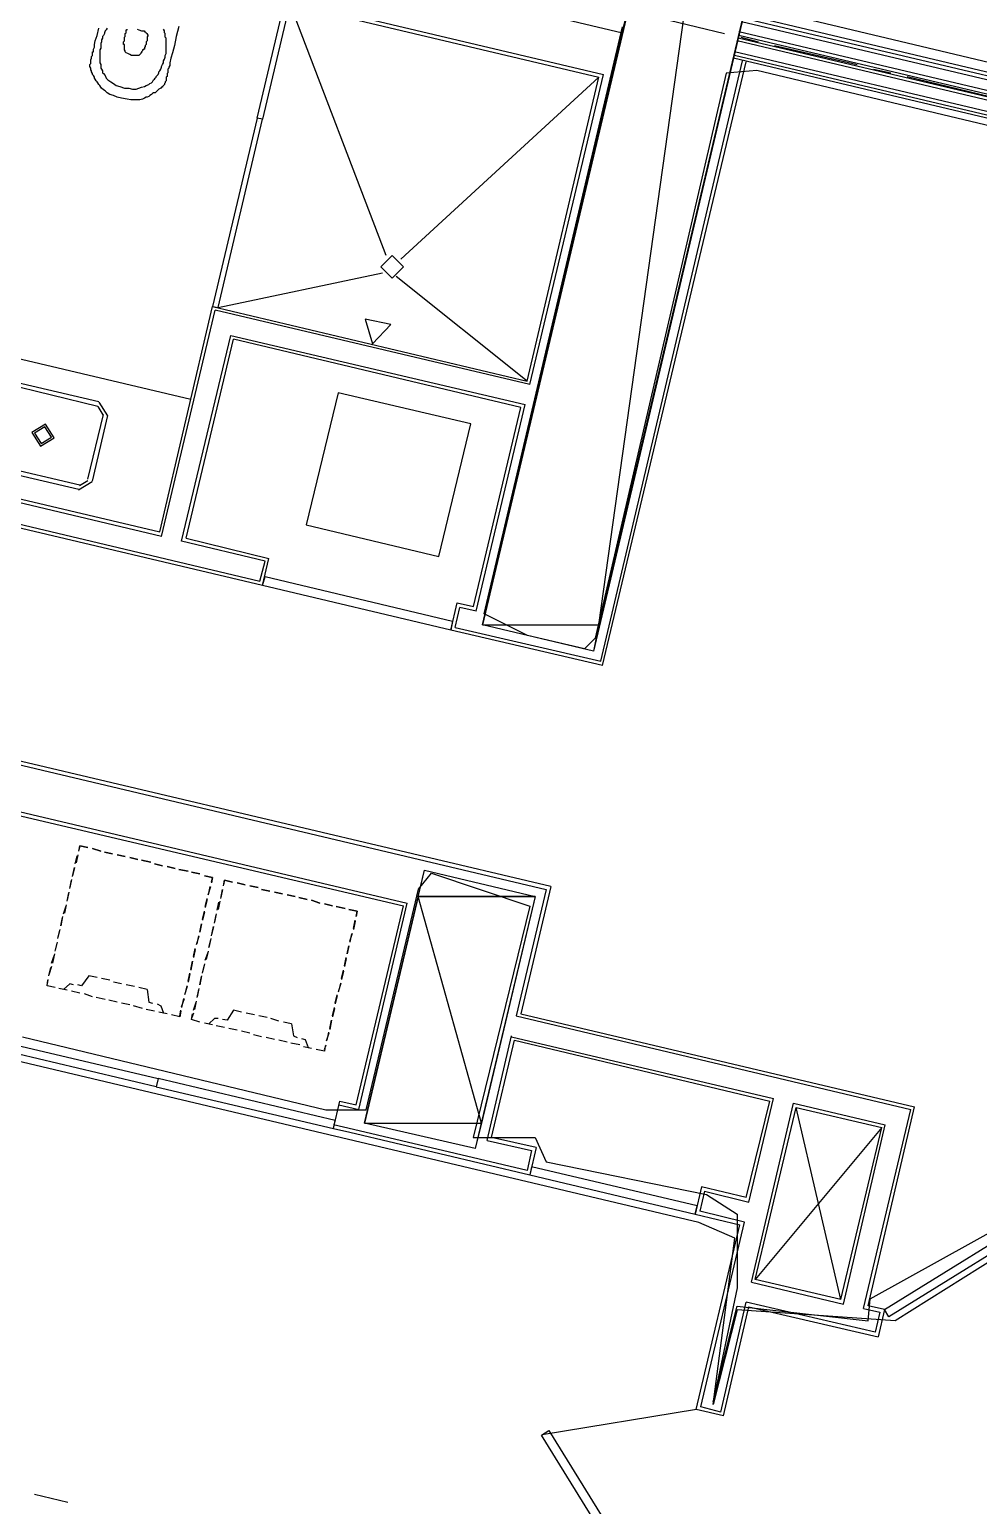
# Model space of a CAD drawing. Header units: feet. Extents: x -84 to 198, y -22 to 181.
# Drawn here: x 55.38 to 69.3, y 66.57 to 88.21 of the extents above; entities that cross this region are included whole.
import ezdxf

# ---------------------------------------------------------------- set-up
doc = ezdxf.new("R2010")
doc.units = ezdxf.units.FT
for name, color, linetype in [('A-AREA-COMUN', 252, 'CONTINUOUS'), ('A-AREA-UNIDAD', 30, 'CONTINUOUS'), ('A-LINEA', 7, 'CONTINUOUS'), ('A-LINEA-FINA', 9, 'CONTINUOUS'), ('A-MURO-CONCRETO', 8, 'CONTINUOUS')]:
    doc.layers.add(name, color=color, linetype=linetype)

msp = doc.modelspace()

# ---------------------------------------------------------------- linework, layer by layer
at = {"layer": 'A-AREA-COMUN'}
msp.add_lwpolyline([(70.32, 70.6844), (68.08, 69.28), (65.76, 69.44), (65.408, 68.0533), (65.728, 70.4889), (65.2, 70.72), (54.528, 73.2444), (54, 71.2), (52.88, 71.1644), (33.92, 75.6444), (33.12, 72.16), (32.56, 72.1244), (32.72, 71.84), (32.208, 70.2044), (20.08, 73.0489)], dxfattribs=at)
at = {"layer": 'A-AREA-UNIDAD'}
for points in [[(66.752, 88.3733), (101.088, 80.2133), (101.408, 80.2133), (101.632, 80.48), (104, 79.9289), (104.352, 79.68), (104.24, 79.2889), (105.312, 79.2533), (117.472, 76.3733), (117.568, 75.9644), (118.96, 75.84), (129.568, 73.3689), (129.6, 73.12), (130.8, 76.7289), (132.288, 79.8933), (134.16, 82.8444), (137.952, 87.8044)], [(100.16, 79.4844), (66.048, 87.6089), (65.6, 87.5733), (63.68, 79.2889), (63.52, 79.1289), (62.688, 79.3244), (62.048, 79.6444), (64.08, 88.2489)], [(55.28, 73.44), (59.728, 72.3733), (60.32, 72.3733), (61.088, 75.6089), (61.28, 75.84), (62.72, 75.36), (61.888, 71.9644), (62.8, 71.9644), (62.96, 71.6089), (65.312, 71.1289), (65.76, 70.8444), (65.76, 69.76), (65.408, 68.0889), (65.76, 69.4933), (67.68, 69.28), (67.712, 69.6), (69.728, 70.72)]]:
    msp.add_lwpolyline(points, dxfattribs=at)
at = {"layer": 'A-LINEA'}
for p, q in [((33.2667, 95.4578), (64.08, 88.1644)), ((59.12, 88.6044), (63.7333, 87.5111)), ((60.6133, 84.8978), (59.2, 88.5911)), ((64.36, 88.4444), (65.5733, 88.1511)), ((101.3467, 79.9244), (65.8267, 88.3244)), ((101.36, 79.9778), (65.84, 88.3778)), ((101.3733, 80.0178), (65.8533, 88.4311)), ((101.2933, 79.6844), (65.7733, 88.0844)), ((101.3067, 79.7644), (65.7867, 88.1778)), ((101.3067, 79.7244), (65.7867, 88.1244)), ((65.8133, 88.0978), (66.0667, 88.0311)), ((101.24, 79.4844), (65.72, 87.8844)), ((101.28, 79.6311), (65.76, 88.0444)), ((66.3067, 87.9778), (67.52, 87.6978)), ((63.76, 78.9511), (65.84, 87.7511)), ((63.7867, 78.8844), (65.8933, 87.7378)), ((101.2267, 79.3778), (65.7067, 87.7911)), ((101.24, 79.4311), (65.72, 87.8311)), ((60.8267, 84.8444), (63.7333, 87.5111)), ((62.68, 83.0578), (63.7333, 87.5111)), ((62.72, 83.0044), (63.8, 87.5511)), ((67.76, 87.6311), (68.0133, 87.5778)), ((68.2533, 87.5244), (69.4667, 87.2311)), ((58.7467, 86.8578), (58.7467, 86.8578)), ((58.7733, 86.9511), (58.7733, 86.9511)), ((58.1467, 84.1378), (60.56, 84.6444)), ((62.68, 83.0578), (60.76, 84.5911)), ((57.2933, 80.8444), (58.0667, 84.1511)), ((57.32, 80.7778), (58.1067, 84.0978)), ((58.0667, 84.1511), (62.68, 83.0578)), ((62.72, 83.0044), (58.1067, 84.0978)), ((53.8533, 83.7111), (57.7467, 82.7911)), ((57.6133, 80.7111), (58.3333, 83.7244)), ((57.68, 80.7511), (58.3733, 83.6711)), ((58.3333, 83.7244), (62.6533, 82.7111)), ((58.8, 80.0578), (44.5733, 83.4311)), ((44.64, 83.4711), (58.76, 80.1244)), ((56.3867, 82.6844), (55.0267, 83.0178)), ((56.4, 82.7511), (55.04, 83.0711)), ((56.464, 82.5614), (56.3897, 82.6818)), ((56.5289, 82.5461), (56.405, 82.7466)), ((61.9333, 79.6844), (62.6533, 82.7111)), ((56.24, 81.6178), (56.4667, 82.5644)), ((56.3067, 81.5911), (56.5333, 82.5511)), ((54.7467, 81.8578), (56.12, 81.5378)), ((57.32, 80.7778), (53.3333, 81.7244)), ((53.4, 81.7644), (57.2933, 80.8444)), ((54.7333, 81.7911), (56.1067, 81.4711)), ((56.1016, 81.4623), (56.3022, 81.5861)), ((56.117, 81.5271), (56.2373, 81.6014)), ((59.44, 80.9511), (61.3867, 80.4844)), ((57.68, 80.7511), (58.8933, 80.4578)), ((58.84, 80.4178), (57.6133, 80.7111)), ((58.76, 80.1244), (58.84, 80.4178)), ((58.8, 80.0578), (58.8933, 80.4578)), ((63.0267, 75.6444), (43.56, 80.2444)), ((43.6, 80.1778), (62.96, 75.6044)), ((61.56, 79.4044), (61.6533, 79.8044)), ((61.6267, 79.4444), (61.6933, 79.7378)), ((61.6533, 79.8044), (61.8933, 79.7511)), ((61.9333, 79.6844), (61.6933, 79.7378)), ((61.6267, 79.4444), (63.76, 78.9511)), ((63.7867, 78.8844), (61.56, 79.4044)), ((55.1467, 76.7644), (60.92, 75.4044)), ((55.1867, 76.6978), (60.8667, 75.3644)), ((56.1067, 76.1644), (56.12, 76.2444)), ((56.12, 76.2444), (56.24, 76.2178)), ((56.3067, 76.2044), (56.4267, 76.1644)), ((56.4267, 76.1644), (56.3067, 76.2044)), ((56.0533, 75.9778), (56.08, 76.0978)), ((56.0933, 76.1111), (56.0667, 75.9911)), ((56.48, 76.1511), (56.6, 76.1244)), ((56.6, 76.1244), (56.48, 76.1511)), ((56.6667, 76.1111), (56.7867, 76.0844)), ((56.7867, 76.0844), (56.6667, 76.1111)), ((56.8533, 76.0711), (56.9733, 76.0444)), ((56.9733, 76.0444), (56.8533, 76.0711)), ((57.0267, 76.0311), (57.16, 76.0044)), ((57.16, 76.0044), (57.0267, 76.0311)), ((57.2133, 75.9778), (57.3333, 75.9511)), ((57.3333, 75.9511), (57.2133, 75.9778)), ((56, 75.7511), (55.9733, 75.6311)), ((56.0133, 75.7911), (56.04, 75.9244)), ((56.04, 75.9244), (56.0133, 75.8044)), ((57.4, 75.9378), (57.52, 75.9111)), ((57.52, 75.9111), (57.4, 75.9378)), ((57.5733, 75.8978), (57.7067, 75.8711)), ((57.7067, 75.8711), (57.5733, 75.8978)), ((57.76, 75.8578), (57.88, 75.8311)), ((57.88, 75.8311), (57.76, 75.8578)), ((55.96, 75.5644), (55.9333, 75.4444)), ((55.9333, 75.4311), (55.96, 75.5511)), ((55.9733, 75.6178), (56, 75.7378)), ((58.0267, 75.6444), (58, 75.5244)), ((58, 75.5244), (58.04, 75.6444)), ((58.1867, 75.4711), (58.2133, 75.6044)), ((58.2133, 75.6044), (58.1867, 75.4844)), ((58.2267, 75.6578), (58.24, 75.7378)), ((58.24, 75.7378), (58.36, 75.7111)), ((58.4267, 75.6978), (58.5467, 75.6711)), ((58.5467, 75.6711), (58.4267, 75.6978)), ((58.6133, 75.6578), (58.7333, 75.6311)), ((58.7333, 75.6311), (58.6133, 75.6578)), ((58.7867, 75.6044), (58.9067, 75.5778)), ((58.9067, 75.5778), (58.7867, 75.6044)), ((58.9733, 75.5644), (59.0933, 75.5378)), ((59.0933, 75.5378), (58.9733, 75.5644)), ((59.16, 75.5244), (59.28, 75.4978)), ((59.28, 75.4978), (59.16, 75.5244)), ((62.96, 75.6044), (62.52, 73.7511)), ((63.0267, 75.6444), (62.5867, 73.7778)), ((55.88, 75.2444), (55.92, 75.3644)), ((55.92, 75.3778), (55.8933, 75.2578)), ((57.96, 75.3511), (57.9867, 75.4711)), ((57.9867, 75.4578), (57.96, 75.3378)), ((58.1333, 75.2978), (58.16, 75.4178)), ((58.1733, 75.4311), (58.1467, 75.3111)), ((59.3333, 75.4844), (59.4533, 75.4578)), ((59.4533, 75.4578), (59.3333, 75.4844)), ((59.52, 75.4444), (59.64, 75.4044)), ((59.64, 75.4044), (59.52, 75.4444)), ((59.7067, 75.3911), (59.8267, 75.3644)), ((59.8267, 75.3644), (59.7067, 75.3911)), ((59.88, 75.3511), (60.0133, 75.3244)), ((60.0133, 75.3244), (59.88, 75.3511)), ((60.1733, 72.4444), (60.8667, 75.3644)), ((60.2133, 72.3778), (60.92, 75.4044)), ((55.8667, 75.2044), (55.84, 75.0711)), ((55.84, 75.0711), (55.8667, 75.1911)), ((57.9067, 75.0978), (57.88, 74.9778)), ((57.88, 74.9778), (57.9067, 75.0978)), ((57.92, 75.1644), (57.9467, 75.2844)), ((57.9467, 75.2711), (57.92, 75.1511)), ((58.12, 75.2444), (58.0933, 75.1244)), ((58.0933, 75.1111), (58.12, 75.2311)), ((60.1333, 75.0311), (60.16, 75.1511)), ((60.16, 75.1378), (60.1333, 75.0178)), ((55.8267, 75.0178), (55.8, 74.8978)), ((55.8, 74.8844), (55.8267, 75.0044)), ((57.8667, 74.9111), (57.8267, 74.7911)), ((57.84, 74.8044), (57.8667, 74.9244)), ((58.04, 74.8844), (58.0133, 74.7511)), ((58.0533, 74.9244), (58.08, 75.0578)), ((58.08, 75.0578), (58.0533, 74.9378)), ((60.08, 74.8444), (60.12, 74.9644)), ((60.1067, 74.9511), (60.08, 74.8311)), ((55.7867, 74.8311), (55.76, 74.7111)), ((55.76, 74.6978), (55.7867, 74.8178)), ((57.7867, 74.6178), (57.8133, 74.7378)), ((57.8133, 74.7244), (57.7867, 74.6044)), ((57.96, 74.5644), (58, 74.6844)), ((58, 74.6978), (57.9733, 74.5778)), ((58.0133, 74.7511), (58.04, 74.8711)), ((60.0667, 74.7778), (60.04, 74.6578)), ((60.04, 74.6578), (60.0667, 74.7778)), ((55.7067, 74.4711), (55.6667, 74.3511)), ((55.6667, 74.3378), (55.6933, 74.4578)), ((55.7067, 74.5244), (55.7467, 74.6444)), ((55.7467, 74.6578), (55.72, 74.5244)), ((57.7733, 74.5511), (57.7467, 74.4178)), ((57.7467, 74.4311), (57.7733, 74.5511)), ((57.9467, 74.5111), (57.92, 74.3911)), ((57.92, 74.3778), (57.9467, 74.4978)), ((60, 74.4844), (60.0267, 74.6044)), ((60.0267, 74.5911), (60, 74.4711)), ((55.6533, 74.2844), (55.64, 74.2178)), ((56.3733, 74.3111), (56.2533, 74.3378)), ((56.56, 74.2711), (56.44, 74.2978)), ((56.7333, 74.2178), (56.6133, 74.2444)), ((57.7067, 74.2578), (57.7333, 74.3778)), ((57.7333, 74.3644), (57.7067, 74.2444)), ((57.9067, 74.3378), (57.88, 74.2044)), ((57.88, 74.2044), (57.9067, 74.3244)), ((59.9467, 74.2311), (59.9067, 74.0978)), ((59.92, 74.1111), (59.9467, 74.2311)), ((59.96, 74.2978), (59.9867, 74.4178)), ((59.9867, 74.4044), (59.96, 74.2844)), ((55.76, 74.1644), (55.64, 74.1911)), ((55.9333, 74.1244), (55.8133, 74.1511)), ((55.9333, 74.1244), (55.8133, 74.1511)), ((56.12, 74.0844), (56, 74.1111)), ((56.12, 74.0844), (56, 74.1111)), ((56.3067, 74.0311), (56.1867, 74.0711)), ((56.3067, 74.0311), (56.1867, 74.0711)), ((56.4933, 73.9911), (56.36, 74.0178)), ((56.4933, 73.9911), (56.36, 74.0178)), ((56.92, 74.1778), (56.8, 74.2044)), ((57.1067, 74.1378), (56.9867, 74.1644)), ((57.6933, 74.1778), (57.6533, 74.0578)), ((57.6667, 74.0711), (57.6933, 74.1911)), ((57.8667, 74.1511), (57.84, 74.0311)), ((57.84, 74.0178), (57.8667, 74.1378)), ((59.8667, 73.9378), (59.8933, 74.0578)), ((59.8933, 74.0444), (59.8667, 73.9244)), ((56.6667, 73.9511), (56.5467, 73.9778)), ((56.6667, 73.9511), (56.5467, 73.9778)), ((56.8533, 73.9111), (56.7333, 73.9378)), ((56.8533, 73.9111), (56.7333, 73.9378)), ((57.04, 73.8578), (56.9067, 73.8978)), ((57.04, 73.8578), (56.9067, 73.8978)), ((57.2133, 73.8178), (57.0933, 73.8444)), ((57.2133, 73.8178), (57.0933, 73.8444)), ((57.4, 73.7778), (57.28, 73.8044)), ((57.4, 73.7778), (57.28, 73.8044)), ((57.5867, 73.7511), (57.6, 73.8311)), ((57.64, 74.0044), (57.6133, 73.8711)), ((57.6133, 73.8844), (57.6533, 74.0044)), ((57.7867, 73.8311), (57.8267, 73.9511)), ((57.8267, 73.9644), (57.8, 73.8444)), ((58.4933, 73.8044), (58.3733, 73.8311)), ((59.8267, 73.7511), (59.8533, 73.8711)), ((59.8533, 73.8578), (59.8267, 73.7378)), ((57.5867, 73.7378), (57.4667, 73.7644)), ((57.7867, 73.7911), (57.76, 73.7111)), ((57.88, 73.6578), (57.76, 73.6978)), ((58.0667, 73.6178), (57.9467, 73.6444)), ((58.0667, 73.6178), (57.9467, 73.6444)), ((58.24, 73.5778), (58.12, 73.6044)), ((58.24, 73.5778), (58.12, 73.6044)), ((58.68, 73.7644), (58.56, 73.7911)), ((58.8667, 73.7244), (58.7467, 73.7511)), ((59.04, 73.6711), (58.92, 73.7111)), ((59.2267, 73.6311), (59.1067, 73.6578)), ((59.8133, 73.6844), (59.7867, 73.5511)), ((59.7867, 73.5644), (59.8133, 73.6844)), ((62.52, 73.7511), (68.3067, 72.3778)), ((62.5867, 73.7778), (68.36, 72.4178)), ((58.4267, 73.5378), (58.3067, 73.5644)), ((58.4267, 73.5378), (58.3067, 73.5644)), ((58.6133, 73.4978), (58.4933, 73.5244)), ((58.6133, 73.4978), (58.4933, 73.5244)), ((58.7867, 73.4444), (58.6667, 73.4711)), ((58.7867, 73.4444), (58.6667, 73.4711)), ((58.9733, 73.4044), (58.8533, 73.4311)), ((58.9733, 73.4044), (58.8533, 73.4311)), ((59.16, 73.3644), (59.04, 73.3911)), ((59.16, 73.3644), (59.04, 73.3911)), ((59.7733, 73.4978), (59.7333, 73.3778)), ((59.7467, 73.3911), (59.7733, 73.5111)), ((62.0933, 71.9244), (62.4533, 73.4578)), ((62.16, 71.9644), (62.4933, 73.3911)), ((62.4533, 73.4444), (66.2933, 72.5378)), ((62.4933, 73.3911), (66.24, 72.4978)), ((59.3467, 73.3244), (59.2133, 73.3511)), ((59.3467, 73.3244), (59.2133, 73.3511)), ((59.52, 73.2711), (59.4, 73.2978)), ((59.52, 73.2711), (59.4, 73.2978)), ((59.7067, 73.2311), (59.5867, 73.2578)), ((59.7067, 73.2578), (59.7333, 73.3244)), ((59.84, 72.0978), (59.9333, 72.4978)), ((59.9333, 72.4978), (60.1733, 72.4444)), ((65.8933, 71.0844), (66.24, 72.4978)), ((65.9333, 71.0178), (66.2933, 72.5378)), ((59.92, 72.4444), (60.2133, 72.3778)), ((65.9733, 69.8444), (66.5867, 72.4711)), ((66.0267, 69.8844), (66.6267, 72.4044)), ((66.5867, 72.4711), (67.9333, 72.1511)), ((66.6267, 72.4044), (67.88, 72.1111)), ((67.28, 69.5911), (66.6267, 72.4044)), ((67.6133, 69.4578), (68.3067, 72.3778)), ((67.68, 69.4978), (68.36, 72.4178)), ((60.1333, 72.0844), (59.84, 72.1511)), ((59.84, 72.0978), (60.08, 72.0444)), ((62.68, 71.4844), (60.1333, 72.0844)), ((67.88, 72.1111), (66.0267, 69.8844)), ((67.28, 69.5911), (67.88, 72.1111)), ((67.32, 69.5244), (67.9333, 72.1511)), ((60.08, 72.0444), (62.72, 71.4178)), ((62.0933, 71.9244), (62.7467, 71.7778)), ((62.8133, 71.8178), (62.16, 71.9644)), ((62.7467, 71.7778), (62.68, 71.4844)), ((62.8133, 71.8178), (62.72, 71.4178)), ((65.24, 71.2444), (65.1467, 70.8444)), ((65.24, 71.2444), (65.1467, 70.8444)), ((65.8933, 71.0844), (65.24, 71.2444)), ((65.28, 71.1778), (65.2133, 70.8844)), ((65.28, 71.1778), (65.9333, 71.0178)), ((65.1467, 70.8444), (65.8, 70.6844)), ((65.8667, 70.7244), (65.2133, 70.8844)), ((65.16, 67.9778), (65.8, 70.6844)), ((65.2267, 68.0178), (65.8667, 70.7244)), ((65.9733, 69.8444), (67.32, 69.5244)), ((67.28, 69.5911), (66.0267, 69.8844)), ((65.52, 67.9378), (65.8933, 69.5511)), ((67.7867, 69.1111), (65.8933, 69.5511)), ((67.92, 69.4444), (67.68, 69.4978)), ((67.6133, 69.4578), (67.8533, 69.4044)), ((67.8533, 69.4044), (67.7867, 69.1111)), ((67.92, 69.4444), (67.8267, 69.0444)), ((65.1655, 67.977), (62.903, 67.6073)), ((65.56, 67.8844), (65.16, 67.9778)), ((65.56, 67.8844), (65.16, 67.9778)), ((65.52, 67.9378), (65.2267, 68.0178)), ((55.4533, 66.7378), (55.9467, 66.6178))]:
    msp.add_line(p, q, dxfattribs=at)
for points in [[(67.9067, 97.1111), (63.6533, 79.0978), (62.0267, 79.4844), (66.28, 97.4978), (67.9067, 97.1111)], [(59.3067, 89.1511), (59.1867, 88.6444), (63.8, 87.5511)], [(59.2, 88.5911), (58.8, 86.8978), (58.72, 86.9111), (59.12, 88.6044), (59.2, 88.5911)], [(57.5733, 88.2578), (57.5333, 88.1111), (57.5067, 87.9778), (57.48, 87.8711), (57.4533, 87.7911), (57.44, 87.7244), (57.44, 87.6844), (57.4267, 87.6578), (57.4267, 87.6444), (57.4133, 87.6311), (57.4133, 87.6178), (57.4133, 87.6044), (57.4133, 87.5911), (57.4133, 87.5778), (57.4, 87.5644), (57.4, 87.5511), (57.4, 87.5378), (57.4, 87.5244), (57.3867, 87.5111), (57.3867, 87.4978), (57.3867, 87.4844), (57.3867, 87.4578), (57.3733, 87.4444), (57.3733, 87.4311), (57.36, 87.4178), (57.36, 87.4044), (57.3467, 87.3911), (57.3333, 87.3778), (57.3333, 87.3644), (57.32, 87.3644), (57.3067, 87.3511), (57.28, 87.3378), (57.2667, 87.3244), (57.2533, 87.3111), (57.24, 87.2978), (57.2267, 87.2844), (57.2, 87.2844), (57.1867, 87.2711), (57.1733, 87.2578), (57.1467, 87.2444), (57.1333, 87.2311), (57.1067, 87.2178), (57.0933, 87.2178), (57.0667, 87.2044), (57.04, 87.1911), (57, 87.1778), (56.96, 87.1778), (56.92, 87.1778), (56.8667, 87.1778), (56.8133, 87.1911), (56.7333, 87.2044), (56.6667, 87.2178), (56.6133, 87.2444), (56.56, 87.2578), (56.52, 87.2844), (56.4933, 87.3111), (56.4667, 87.3244), (56.44, 87.3511), (56.4267, 87.3644), (56.4133, 87.3911), (56.4, 87.4044), (56.3867, 87.4311), (56.3733, 87.4444), (56.36, 87.4578), (56.3467, 87.4844), (56.3333, 87.4978), (56.3333, 87.5111), (56.32, 87.5378), (56.3067, 87.5511), (56.3067, 87.5644), (56.2933, 87.5911), (56.2933, 87.6044), (56.28, 87.6178), (56.28, 87.6311), (56.28, 87.6444), (56.2667, 87.6711), (56.2667, 87.6844), (56.2667, 87.6978), (56.28, 87.7111), (56.28, 87.7244), (56.28, 87.7378), (56.28, 87.7511), (56.28, 87.7644), (56.2933, 87.7911), (56.2933, 87.8044), (56.2933, 87.8178), (56.3067, 87.8311), (56.3067, 87.8444), (56.3067, 87.8578), (56.3067, 87.8711), (56.3067, 87.8844), (56.32, 87.8844), (56.32, 87.8978), (56.32, 87.9244), (56.3333, 87.9511), (56.3333, 87.9911), (56.3467, 88.0444), (56.3733, 88.1244), (56.4, 88.2311)], [(56.52, 88.2311), (56.5067, 88.2044), (56.4933, 88.1911), (56.48, 88.1644), (56.48, 88.1511), (56.4667, 88.1244), (56.4533, 88.1111), (56.4533, 88.0844), (56.44, 88.0578), (56.44, 88.0311), (56.4267, 88.0044), (56.4267, 87.9644), (56.4267, 87.9378), (56.4133, 87.9111), (56.4133, 87.8844), (56.4133, 87.8711), (56.4133, 87.8444), (56.4133, 87.8178), (56.4133, 87.8044), (56.4133, 87.7778), (56.4133, 87.7644), (56.4133, 87.7378), (56.4133, 87.7244), (56.4267, 87.6978), (56.4267, 87.6844), (56.4267, 87.6711), (56.4267, 87.6444), (56.44, 87.6311), (56.4533, 87.6044), (56.4533, 87.5778), (56.4667, 87.5644), (56.4933, 87.5378), (56.5067, 87.4978), (56.5333, 87.4711), (56.5733, 87.4444), (56.6133, 87.4178), (56.6533, 87.3911), (56.7067, 87.3778), (56.7733, 87.3511), (56.84, 87.3511), (56.8933, 87.3378), (56.9467, 87.3378), (56.9867, 87.3511), (57.0267, 87.3644), (57.0667, 87.3778), (57.0933, 87.3911), (57.1333, 87.4044), (57.1467, 87.4178), (57.1733, 87.4311), (57.1867, 87.4444), (57.2, 87.4711), (57.2133, 87.4844), (57.2267, 87.4978), (57.24, 87.5111), (57.24, 87.5244), (57.2533, 87.5378), (57.2667, 87.5511), (57.28, 87.5778), (57.28, 87.5911), (57.2933, 87.6044), (57.3067, 87.6311), (57.32, 87.6578), (57.32, 87.6711), (57.3333, 87.6978), (57.3467, 87.7244), (57.3467, 87.7511), (57.36, 87.7778), (57.3733, 87.8044), (57.3733, 87.8311), (57.3867, 87.8578), (57.3867, 87.8844), (57.3867, 87.9111), (57.3867, 87.9378), (57.3867, 87.9511), (57.3867, 87.9778), (57.3867, 88.0044), (57.3867, 88.0178), (57.3867, 88.0444), (57.3867, 88.0578), (57.3867, 88.0844), (57.3733, 88.0978), (57.3733, 88.1244), (57.3733, 88.1511), (57.36, 88.1644), (57.36, 88.1911), (57.3467, 88.2178)], [(57.0667, 88.1778), (57.08, 88.1778), (57.0933, 88.1644), (57.1067, 88.1511), (57.1067, 88.1378), (57.12, 88.1378), (57.12, 88.1244), (57.12, 88.1111), (57.1067, 88.1111), (57.1067, 88.0978), (57.1067, 88.0844), (57.1067, 88.0711), (57.1067, 88.0578), (57.1067, 88.0444), (57.0933, 88.0311), (57.0933, 88.0178), (57.0933, 88.0044), (57.0933, 87.9911), (57.08, 87.9778), (57.08, 87.9644), (57.08, 87.9511), (57.0667, 87.9511), (57.0667, 87.9378), (57.0667, 87.9244), (57.0533, 87.9244), (57.0533, 87.9111), (57.04, 87.9111), (57.04, 87.8978), (57.0267, 87.8844), (57.0267, 87.8711), (57.0133, 87.8711), (57.0133, 87.8578), (57, 87.8444), (56.9867, 87.8311), (56.9733, 87.8311), (56.9467, 87.8311), (56.92, 87.8311), (56.88, 87.8311), (56.8533, 87.8444), (56.8267, 87.8578), (56.8, 87.8711), (56.7867, 87.8844), (56.7867, 87.8978), (56.7733, 87.9111), (56.7733, 87.9244), (56.7733, 87.9378), (56.7733, 87.9511), (56.7733, 87.9644), (56.7733, 87.9778), (56.7733, 87.9911), (56.76, 87.9911), (56.76, 88.0044), (56.76, 88.0178), (56.76, 88.0311), (56.7733, 88.0444), (56.7733, 88.0578), (56.7733, 88.0711), (56.7733, 88.0844), (56.7733, 88.0978), (56.7867, 88.1111), (56.7867, 88.1244), (56.7867, 88.1378), (56.7867, 88.1511), (56.8, 88.1644), (56.8, 88.1778), (56.8, 88.1911), (56.8, 88.2044), (56.8133, 88.2044), (56.8133, 88.2178)], [(56.96, 88.2178), (56.9867, 88.2044), (57.0267, 88.1911), (57.0533, 88.1911), (57.0667, 88.1911), (57.0667, 88.1778)], [(58.1467, 84.1378), (58.8, 86.8978), (58.72, 86.9111), (58.0667, 84.1511), (58.1467, 84.1378)], [(60.8667, 84.7311), (60.7, 84.8978), (60.5333, 84.7311), (60.7, 84.5644), (60.8667, 84.7311)], [(58.12, 84.1911), (58.12, 84.1911), (58.12, 84.1911)], [(61.8933, 79.7511), (62.5867, 82.6711), (58.3733, 83.6711)], [(61.3867, 80.4844), (61.8533, 82.4311), (59.9067, 82.8844), (59.44, 80.9511)], [(55.7422, 82.2261), (55.6184, 82.4266), (55.4178, 82.3028), (55.5416, 82.1023), (55.7422, 82.2261)], [(55.7033, 82.2353), (55.6092, 82.3877), (55.4567, 82.2936), (55.5508, 82.1412), (55.7033, 82.2353)], [(61.56, 79.4044), (58.8, 80.0578), (58.84, 80.1911), (61.5867, 79.5378), (61.56, 79.4044)], [(56.24, 76.2178), (56.12, 76.2444), (56.1067, 76.1778)], [(57.9467, 75.8044), (58.0667, 75.7778), (58.0533, 75.6978)], [(58.0533, 75.7111), (58.0667, 75.7778), (57.9467, 75.8044)], [(62.8, 75.4978), (61.92, 71.8044), (60.2933, 72.1778), (61.1733, 75.8844), (62.8, 75.4978)], [(58.36, 75.7111), (58.24, 75.7378), (58.2267, 75.6711)], [(60.0667, 75.3111), (60.1867, 75.2844), (60.1733, 75.2044)], [(60.1733, 75.2044), (60.1867, 75.2844), (60.0667, 75.3111)], [(55.76, 74.1644), (55.64, 74.1911), (55.6533, 74.2711)], [(56.2533, 74.3378), (56.1467, 74.1911), (56.0933, 74.2044)], [(56.0267, 74.2044), (55.9733, 74.2178), (55.88, 74.1378)], [(57.1067, 74.1378), (57.1333, 73.9511), (57.1867, 73.9378)], [(57.2533, 73.9244), (57.3067, 73.8978), (57.3467, 73.7911)], [(57.6, 73.8178), (57.5867, 73.7378), (57.4667, 73.7644)], [(58.3733, 73.8311), (58.28, 73.6844), (58.2133, 73.6978)], [(57.88, 73.6578), (57.76, 73.6978), (57.7733, 73.7778)], [(58.1467, 73.7111), (58.0933, 73.7111), (58.0133, 73.6311)], [(59.2267, 73.6311), (59.2533, 73.4578), (59.3067, 73.4311)], [(54.6667, 73.4444), (57.2667, 72.8311), (57.24, 72.7111), (54.64, 73.3244), (54.6667, 73.4444)], [(59.3733, 73.4178), (59.4267, 73.4044), (59.4667, 73.2844)], [(59.72, 73.3111), (59.7067, 73.2311), (59.5867, 73.2578)], [(59.8667, 72.2178), (57.2667, 72.8311), (57.24, 72.7111), (59.84, 72.0978), (59.8667, 72.2178)], [(65.1733, 70.9644), (62.7467, 71.5378), (62.72, 71.4178), (65.1467, 70.8444), (65.1733, 70.9644)], [(67.92, 69.4444), (70.4667, 71.0178), (70.5333, 70.9111), (67.9867, 69.3378), (67.92, 69.4444)], [(65.56, 67.8844), (65.9333, 69.4844), (67.8267, 69.0444)], [(64.4667, 65.0578), (62.8933, 67.6044), (63, 67.6711), (64.5733, 65.1244), (64.4667, 65.0578)]]:
    msp.add_lwpolyline(points, dxfattribs=at)
at = {"layer": 'A-LINEA-FINA'}
msp.add_lwpolyline([(60.68, 83.8844), (60.3067, 83.9644), (60.4133, 83.6044), (60.68, 83.8844), (60.68, 83.8844)], dxfattribs=at)
at = {"layer": 'A-MURO-CONCRETO'}
for points in [[(66.2, 97.1111), (62.0267, 79.4844), (63.7333, 79.4844), (66.2, 97.1111)], [(66.2, 97.1111), (67.9067, 97.1111), (63.7333, 79.4844), (66.2, 97.1111), (66.2, 97.1111)], [(62.0267, 79.4844), (63.7333, 79.4844), (63.6533, 79.0978), (62.0267, 79.4844), (62.0267, 79.4844)], [(61.1733, 75.8844), (62.8, 75.4978), (61.08, 75.4978), (61.1733, 75.8844), (61.1733, 75.8844)], [(61.08, 75.4978), (60.2933, 72.1778), (62.0133, 72.1778), (61.08, 75.4978)], [(61.08, 75.4978), (62.8, 75.4978), (62.0133, 72.1778), (61.08, 75.4978), (61.08, 75.4978)], [(60.2933, 72.1778), (62.0133, 72.1778), (61.92, 71.8044), (60.2933, 72.1778), (60.2933, 72.1778)]]:
    msp.add_lwpolyline(points, dxfattribs=at)

doc.saveas('drawing.dxf')
